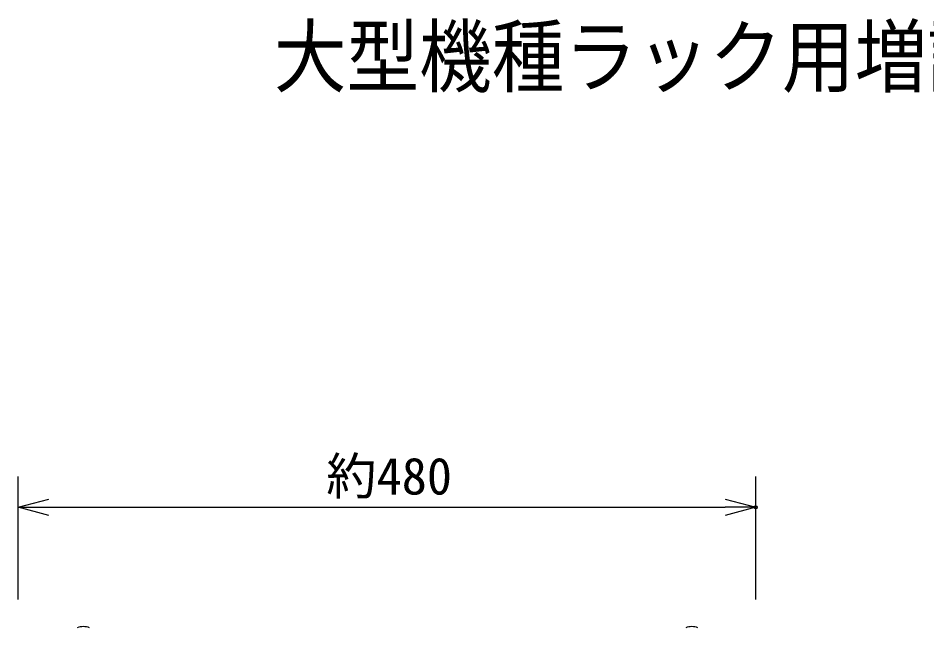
# Model space of a CAD drawing. Units: millimetres, scale not verified. Extents: x -62 to 62, y -116 to 117.
# Drawn here: x -52.1 to 7, y 77.7 to 117.3 of the extents above; entities that cross this region are included whole.
import ezdxf
from ezdxf.enums import TextEntityAlignment as Align

# ---------------------------------------------------------------- set-up
doc = ezdxf.new("R2010")
doc.units = ezdxf.units.MM
doc.header["$LTSCALE"] = 0.392256
doc.header["$PDMODE"] = 32
doc.header["$PDSIZE"] = 0.196
for name, color, linetype in [('0-1_MOJI1', 2, 'Continuous'), ('0-2_GAIKEI', 1, 'Continuous'), ('0-3_WAKU', 3, 'Continuous'), ('0-4_DEFPOINTS', 7, 'Continuous')]:
    doc.layers.add(name, color=color, linetype=linetype)
doc.styles.add('ＭＳ ゴシック', font='')
doc.styles.get('ＭＳ ゴシック').set_extended_font_data('MS Gothic')

# ---------------------------------------------------------------- blocks, each defined once
blk = doc.blocks.new('_OPEN30')
at = {"layer": '0-4_DEFPOINTS'}
blk.add_line((0, 0), (-1, 0), dxfattribs=at)
blk.add_lwpolyline([(-1, 0.2679), (0, 0), (-1, -0.2679)], dxfattribs=at)

msp = doc.modelspace()

# ---------------------------------------------------------------- linework, layer by layer
at = {"layer": '0-2_GAIKEI', "color": 7}
for centre in [(-47.9038, 76.6942), (-8.3038, 76.6942)]:
    msp.add_arc(centre, 1.0406, 67.38713, 112.61287, dxfattribs=at)
at = {"layer": '0-3_WAKU'}
for p, q in [((-52.1457, 79.5), (-52.1457, 87.5)), ((-4.1457, 79.5), (-4.1457, 87.5)), ((-50.1457, 85.5), (-6.1457, 85.5))]:
    msp.add_line(p, q, dxfattribs=at)
at = {"layer": '0-4_DEFPOINTS'}
msp.add_point((-4.1457, 85.5), dxfattribs=at)

# ---------------------------------------------------------------- block references
at = {"layer": '0-3_WAKU', "xscale": 2, "yscale": 2, "rotation": 180}
msp.add_blockref('_OPEN30', (-52.1457, 85.5), dxfattribs=at)
at = {"layer": '0-3_WAKU', "xscale": 2, "yscale": 2}
msp.add_blockref('_OPEN30', (-4.1457, 85.5), dxfattribs=at)

# ---------------------------------------------------------------- texts
at = {"layer": '0-1_MOJI1', "style": 'ＭＳ ゴシック', "width": 0.9}
msp.add_text('大型機種ラック用増設キャビネット', height=3.848, dxfattribs=at).set_placement((-35.5, 111.7599), align=Align.BOTTOM_LEFT)
at = {"layer": '0-3_WAKU', "style": 'ＭＳ ゴシック'}
msp.add_text('約480', height=2.404, dxfattribs=at).set_placement((-32.0991, 85.6096), align=Align.BOTTOM_LEFT)

doc.saveas('drawing.dxf')
